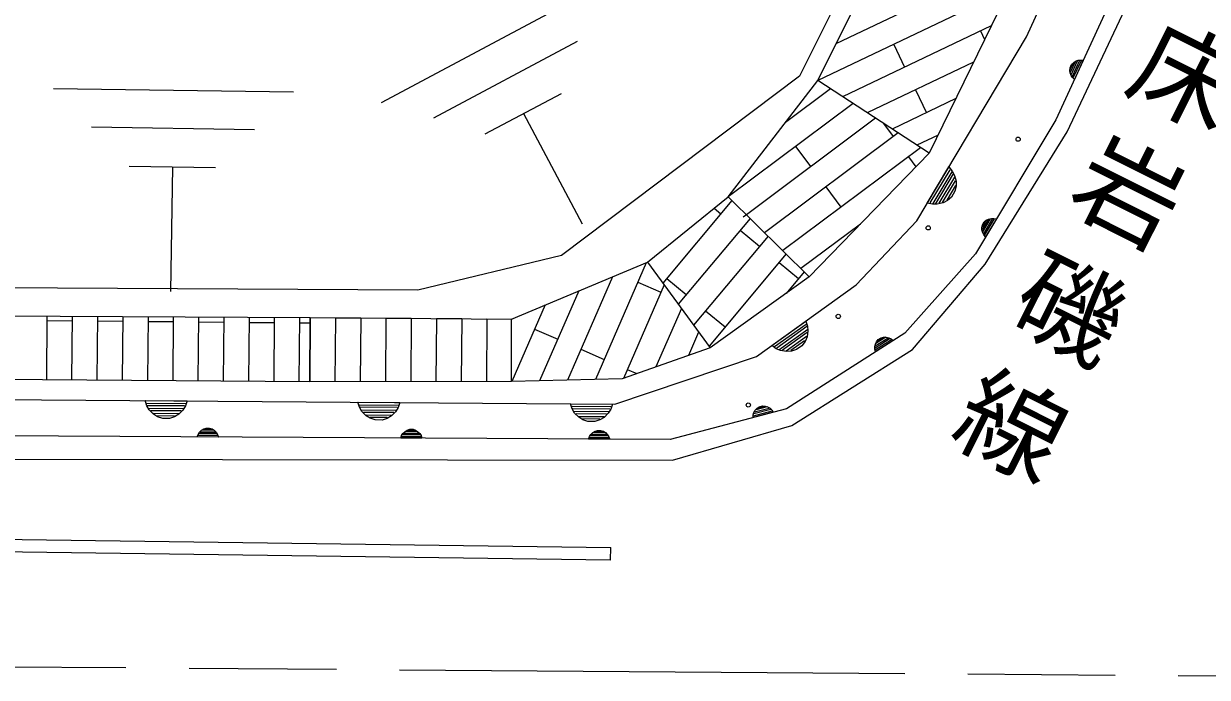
# Model space of a CAD drawing. Units: millimetres, scale not verified. Extents: x -1250 to 680000, y -1250 to 380000.
# Drawn here: x 230235 to 258354, y 276151 to 291684 of the extents above; entities that cross this region are included whole.
import ezdxf

# ---------------------------------------------------------------- set-up
doc = ezdxf.new("R2010")
doc.units = ezdxf.units.MM
doc.header["$LTSCALE"] = 1000
doc.linetypes.add('CHAIN', pattern=[18.5, 12, -1.5, 3.5, -1.5])
for name, color, linetype, lineweight in [('M-BGD', 7, 'Continuous', 25), ('M-BMK', 2, 'CHAIN', 13), ('M-BMK-HTXT', 7, 'Continuous', 13), ('M-BMK-OTRS', 5, 'Continuous', 25), ('M-STR-STR3', 7, 'Continuous', 25)]:
    doc.layers.add(name, color=color, linetype=linetype, lineweight=lineweight)
doc.styles.add('@ＭＳ 明朝', font='')
doc.styles.get('@ＭＳ 明朝').set_extended_font_data('@MS Mincho')

msp = doc.modelspace()

# ---------------------------------------------------------------- linework, layer by layer
at = {"layer": 'M-BGD'}
for p, q in [((252798, 298706), (248666, 290438)), ((255024, 289110), (259417, 298446)), ((238733, 289814), (243763, 292496)), ((243387, 291262), (239967, 289438)), ((248666, 290438), (243012, 286178)), ((230945, 290147), (236644, 290061)), ((241201, 289063), (243011, 290028)), ((242106, 289546), (243501, 286930)), ((235719, 289163), (231843, 289222)), ((253080, 285967), (255024, 289110)), ((232741, 288296), (234793, 288265)), ((233767, 288280), (233722, 285317)), ((243012, 286178), (239595, 285351)), ((251353, 283941), (253080, 285967)), ((239595, 285351), (210781, 285509)), ((248481, 282136), (251353, 283941)), ((245645, 281308), (248481, 282136))]:
    msp.add_line(p, q, dxfattribs=at)
at = {"layer": 'M-BMK'}
msp.add_line((165167, 276886), (263397, 276151), dxfattribs=at)
at = {"layer": 'M-BMK-OTRS'}
msp.add_line((195996, 281393), (245645, 281308), dxfattribs=at)
at = {"layer": 'M-STR-STR3'}
for p, q in [((257012, 299422), (251746, 288604)), ((254062, 291373), (257603, 299128)), ((258972, 298602), (254757, 289395)), ((249099, 290330), (252955, 298099)), ((254065, 293367), (249532, 291202)), ((253643, 292501), (249099, 290330)), ((253221, 291634), (249688, 289946)), ((251451, 287002), (254062, 291373)), ((252967, 291513), (253064, 291311)), ((250904, 291192), (251163, 290651)), ((252800, 290768), (250277, 289563)), ((255215, 290780), (255098, 290525)), ((255118, 290472), (255268, 290799)), ((255128, 290710), (255171, 290756)), ((255317, 290810), (255142, 290428)), ((255170, 290393), (255361, 290812)), ((255171, 290756), (255219, 290789)), ((255406, 290813), (255198, 290359)), ((255219, 290789), (255285, 290813)), ((255285, 290813), (255343, 290820)), ((255343, 290820), (255406, 290813)), ((255088, 290574), (255095, 290637)), ((255094, 290516), (255088, 290574)), ((255119, 290450), (255094, 290516)), ((255095, 290637), (255128, 290710)), ((255096, 290592), (255163, 290738)), ((246970, 287568), (249099, 290330)), ((251746, 288604), (249099, 290330)), ((255152, 290402), (255119, 290450)), ((255198, 290359), (255152, 290402)), ((249401, 290133), (248332, 289334)), ((251421, 290110), (251680, 289568)), ((249937, 289784), (246970, 287568)), ((252378, 289902), (250865, 289179)), ((250472, 289435), (247403, 287142)), ((254757, 289395), (252846, 286218)), ((251007, 289086), (247835, 286716)), ((250660, 289312), (250893, 289001)), ((251956, 289035), (251453, 288795)), ((251542, 288737), (248267, 286290)), ((248573, 288765), (248932, 288284)), ((251746, 288604), (248898, 285669)), ((251252, 288520), (251432, 288280)), ((251700, 287419), (252213, 288278)), ((252213, 288278), (252295, 288182)), ((251772, 287423), (252244, 288213)), ((252285, 288165), (251834, 287409)), ((251896, 287396), (252326, 288117)), ((252347, 288035), (251978, 287416)), ((252060, 287437), (252368, 287952)), ((252295, 288182), (252350, 288079)), ((252350, 288079), (252385, 287942)), ((252385, 287942), (252385, 287825)), ((249291, 287804), (249650, 287323)), ((252368, 287836), (252163, 287492)), ((252358, 287702), (252276, 287564)), ((252385, 287825), (252358, 287702)), ((245056, 286015), (246970, 287568)), ((247061, 287478), (245420, 285517)), ((248898, 285669), (246970, 287568)), ((246970, 287568), (248898, 285669)), ((251823, 287392), (251700, 287419)), ((251940, 287392), (251823, 287392)), ((252077, 287427), (251940, 287392)), ((252180, 287482), (252077, 287427)), ((252276, 287564), (252180, 287482)), ((246638, 287299), (246799, 287165)), ((247403, 287142), (247329, 287087)), ((247490, 287056), (245786, 285018)), ((250111, 286918), (248700, 285864)), ((250009, 286842), (250021, 286826)), ((250013, 285476), (251451, 287002)), ((253000, 286842), (253013, 286903)), ((253000, 286783), (253000, 286842)), ((253149, 287032), (253005, 286792)), ((253010, 286859), (253092, 286996)), ((253013, 286903), (253055, 286972)), ((253018, 286737), (253204, 287045)), ((253254, 287051), (253037, 286691)), ((253055, 286972), (253103, 287013)), ((253061, 286653), (253298, 287047)), ((253343, 287044), (253085, 286615)), ((253103, 287013), (253154, 287040)), ((253154, 287040), (253223, 287058)), ((253223, 287058), (253281, 287057)), ((253281, 287057), (253343, 287044)), ((247919, 286634), (246151, 284519)), ((247259, 286780), (247719, 286395)), ((253017, 286715), (253000, 286783)), ((253044, 286663), (253017, 286715)), ((253085, 286615), (253044, 286663)), ((241823, 284665), (245056, 286015)), ((245023, 286002), (243816, 283229)), ((245056, 286015), (246543, 283982)), ((248348, 286211), (246516, 284020)), ((248180, 286010), (248640, 285625)), ((252846, 286218), (251166, 284331)), ((248777, 285789), (248346, 285274)), ((244223, 285668), (243154, 283212)), ((245449, 285477), (244482, 283256)), ((244822, 285541), (245372, 285301)), ((245516, 285630), (245976, 285246)), ((248898, 285669), (246543, 283982)), ((247642, 283772), (250013, 285476)), ((243423, 285333), (242492, 283195)), ((200789, 284910), (237041, 284701)), ((242623, 284999), (241830, 283178)), ((245859, 284917), (245255, 283529)), ((246436, 284861), (246897, 284476)), ((230789, 284737), (230775, 283224)), ((230788, 284631), (231388, 284625)), ((231389, 284734), (231375, 283219)), ((231989, 284730), (231975, 283215)), ((231988, 284620), (232588, 284614)), ((232589, 284727), (232575, 283210)), ((233189, 284723), (233175, 283206)), ((233188, 284609), (233788, 284603)), ((233789, 284720), (233775, 283201)), ((234389, 284716), (234375, 283197)), ((234388, 284597), (234988, 284592)), ((234989, 284713), (234975, 283192)), ((235589, 284710), (235575, 283187)), ((235588, 284586), (236188, 284581)), ((236189, 284706), (236175, 283183)), ((236789, 284703), (236775, 283178)), ((236788, 284575), (237041, 284573)), ((237041, 284701), (237036, 283176)), ((237036, 283176), (237041, 284701)), ((237041, 284701), (241823, 284665)), ((237641, 284697), (237630, 283176)), ((237641, 284697), (238241, 284692)), ((238241, 284692), (238230, 283177)), ((238841, 284688), (238830, 283177)), ((238841, 284687), (239441, 284683)), ((239441, 284683), (239430, 283177)), ((240041, 284679), (240030, 283177)), ((240041, 284679), (240641, 284674)), ((240641, 284674), (240630, 283177)), ((241241, 284670), (241230, 283177)), ((241241, 284669), (241823, 284665)), ((241823, 284665), (241841, 284665)), ((241823, 283177), (241823, 284665)), ((248008, 284035), (248820, 284618)), ((248820, 284618), (248857, 284497)), ((242373, 284426), (242923, 284186)), ((246270, 284356), (246028, 283801)), ((248075, 284009), (248822, 284546)), ((248841, 284486), (248126, 283972)), ((248178, 283935), (248860, 284425)), ((248846, 284342), (248261, 283922)), ((251166, 284331), (248358, 282535)), ((248867, 284381), (248844, 284242)), ((248857, 284497), (248867, 284381)), ((248110, 283961), (248008, 284035)), ((248345, 283908), (248832, 284258)), ((248786, 284151), (248461, 283917)), ((248724, 284032), (248594, 283939)), ((248798, 284135), (248724, 284032)), ((248844, 284242), (248798, 284135)), ((250454, 284006), (250469, 284075)), ((250456, 283948), (250454, 284006)), ((250816, 284202), (250462, 283975)), ((250465, 284025), (250769, 284219)), ((250466, 283931), (250854, 284179)), ((250469, 284075), (250495, 284127)), ((250892, 284156), (250471, 283886)), ((250713, 284231), (250477, 284080)), ((250495, 284127), (250535, 284176)), ((250512, 284138), (250647, 284224)), ((250535, 284176), (250602, 284219)), ((250602, 284219), (250664, 284235)), ((250664, 284235), (250722, 284237)), ((250722, 284237), (250791, 284221)), ((250791, 284221), (250843, 284195)), ((250843, 284195), (250892, 284156)), ((243474, 283947), (244024, 283707)), ((244282, 282644), (247642, 283772)), ((246543, 283982), (244452, 283246)), ((248217, 283914), (248110, 283961)), ((248357, 283892), (248217, 283914)), ((248473, 283901), (248357, 283892)), ((248594, 283939), (248473, 283901)), ((250471, 283886), (250456, 283948)), ((237036, 283176), (200768, 283451)), ((244574, 283467), (244800, 283369)), ((241823, 283177), (237036, 283176)), ((244452, 283246), (241823, 283177)), ((200781, 282964), (244282, 282644)), ((233159, 282606), (233120, 282727)), ((233120, 282727), (234120, 282719)), ((233218, 282506), (233159, 282606)), ((233160, 282666), (234079, 282660)), ((234059, 282600), (233179, 282606)), ((234079, 282600), (234018, 282500)), ((234120, 282719), (234079, 282600)), ((238211, 282569), (238172, 282689)), ((238172, 282689), (239172, 282682)), ((238212, 282629), (239132, 282622)), ((239172, 282682), (239131, 282562)), ((243263, 282532), (243224, 282652)), ((243224, 282652), (244224, 282645)), ((244224, 282645), (244183, 282525)), ((247710, 282580), (247787, 282600)), ((247787, 282600), (247850, 282597)), ((247850, 282597), (247906, 282581)), ((233199, 282546), (234039, 282540)), ((233318, 282405), (233218, 282506)), ((233978, 282480), (233258, 282485)), ((233318, 282425), (233918, 282421)), ((233417, 282344), (233318, 282405)), ((233817, 282361), (233417, 282364)), ((233537, 282303), (233417, 282344)), ((233817, 282341), (233697, 282302)), ((233918, 282401), (233817, 282341)), ((234018, 282500), (233918, 282401)), ((238270, 282469), (238211, 282569)), ((239111, 282563), (238231, 282569)), ((238251, 282509), (239091, 282503)), ((238370, 282368), (238270, 282469)), ((239030, 282443), (238310, 282448)), ((238370, 282388), (238970, 282383)), ((238469, 282307), (238370, 282368)), ((238869, 282324), (238469, 282327)), ((238970, 282364), (238869, 282304)), ((239070, 282463), (238970, 282364)), ((239131, 282562), (239070, 282463)), ((243322, 282431), (243263, 282532)), ((243264, 282592), (244184, 282585)), ((244163, 282525), (243283, 282532)), ((243303, 282472), (244143, 282466)), ((243422, 282331), (243322, 282431)), ((244082, 282406), (243362, 282411)), ((243422, 282351), (244022, 282346)), ((243521, 282270), (243422, 282331)), ((244022, 282326), (243921, 282267)), ((244122, 282426), (244022, 282326)), ((244183, 282525), (244122, 282426)), ((248358, 282535), (245596, 281799)), ((248044, 282452), (247561, 282323)), ((247561, 282323), (247565, 282386)), ((247565, 282386), (247581, 282442)), ((247570, 282367), (248015, 282485)), ((247985, 282519), (247579, 282410)), ((247581, 282442), (247616, 282503)), ((247598, 282457), (247946, 282550)), ((247616, 282503), (247657, 282545)), ((247897, 282578), (247626, 282506)), ((247657, 282545), (247710, 282580)), ((247676, 282550), (247831, 282591)), ((247906, 282581), (247968, 282545)), ((247968, 282545), (248010, 282504)), ((248010, 282504), (248044, 282452)), ((245596, 281799), (200775, 282064)), ((233697, 282302), (233537, 282303)), ((234461, 282025), (234511, 282054)), ((234511, 282054), (234571, 282074)), ((234531, 282054), (234691, 282053)), ((234571, 282074), (234651, 282073)), ((234651, 282073), (234711, 282053)), ((234711, 282053), (234761, 282023)), ((238589, 282266), (238469, 282307)), ((238749, 282265), (238589, 282266)), ((238869, 282304), (238749, 282265)), ((239345, 282026), (239405, 282045)), ((239405, 282045), (239485, 282045)), ((239485, 282045), (239544, 282024)), ((243922, 282287), (243521, 282290)), ((243641, 282229), (243521, 282270)), ((243801, 282228), (243641, 282229)), ((243921, 282267), (243801, 282228)), ((234360, 281865), (234380, 281925)), ((234860, 281862), (234360, 281865)), ((234380, 281925), (234411, 281975)), ((234380, 281905), (234840, 281902)), ((234820, 281943), (234400, 281945)), ((234411, 281975), (234461, 282025)), ((234431, 281985), (234791, 281983)), ((234751, 282023), (234471, 282025)), ((234761, 282023), (234811, 281973)), ((234811, 281973), (234840, 281922)), ((234840, 281922), (234860, 281862)), ((239193, 281837), (239214, 281896)), ((239693, 281834), (239193, 281837)), ((239214, 281896), (239244, 281946)), ((239214, 281877), (239674, 281874)), ((239654, 281914), (239234, 281916)), ((239244, 281946), (239294, 281996)), ((239264, 281956), (239624, 281954)), ((239294, 281996), (239345, 282026)), ((239584, 281994), (239304, 281996)), ((239365, 282026), (239525, 282025)), ((239544, 282024), (239594, 281994)), ((239594, 281994), (239644, 281944)), ((239644, 281944), (239674, 281894)), ((239674, 281894), (239693, 281834)), ((243657, 281810), (243677, 281870)), ((244157, 281807), (243657, 281810)), ((243677, 281870), (243708, 281920)), ((243677, 281850), (244137, 281847)), ((244117, 281887), (243697, 281890)), ((243708, 281920), (243758, 281970)), ((243728, 281930), (244088, 281928)), ((243758, 281970), (243808, 281999)), ((244048, 281968), (243768, 281969)), ((243808, 281999), (243868, 282019)), ((243828, 281999), (243988, 281998)), ((243868, 282019), (243948, 282018)), ((243948, 282018), (244008, 281998)), ((244008, 281998), (244058, 281968)), ((244058, 281968), (244108, 281917)), ((244108, 281917), (244137, 281867)), ((244137, 281867), (244157, 281807)), ((190186, 279957), (244180, 279237)), ((244176, 278937), (190181, 279657)), ((244176, 278937), (244180, 279237))]:
    msp.add_line(p, q, dxfattribs=at)
for centre in [(253859, 288938), (251723, 286832), (249586, 284727), (247449, 282621)]:
    msp.add_circle(centre, 50, dxfattribs=at)

# ---------------------------------------------------------------- texts
at = {"layer": 'M-BMK-HTXT', "insert": (262940, 303204), "char_height": 1833, "attachment_point": 7, "rotation": 243.4, "style": '@ＭＳ 明朝'}
msp.add_mtext('\\T1.24;町道\u3000平床岩磯線', dxfattribs=at)

doc.saveas('drawing.dxf')
